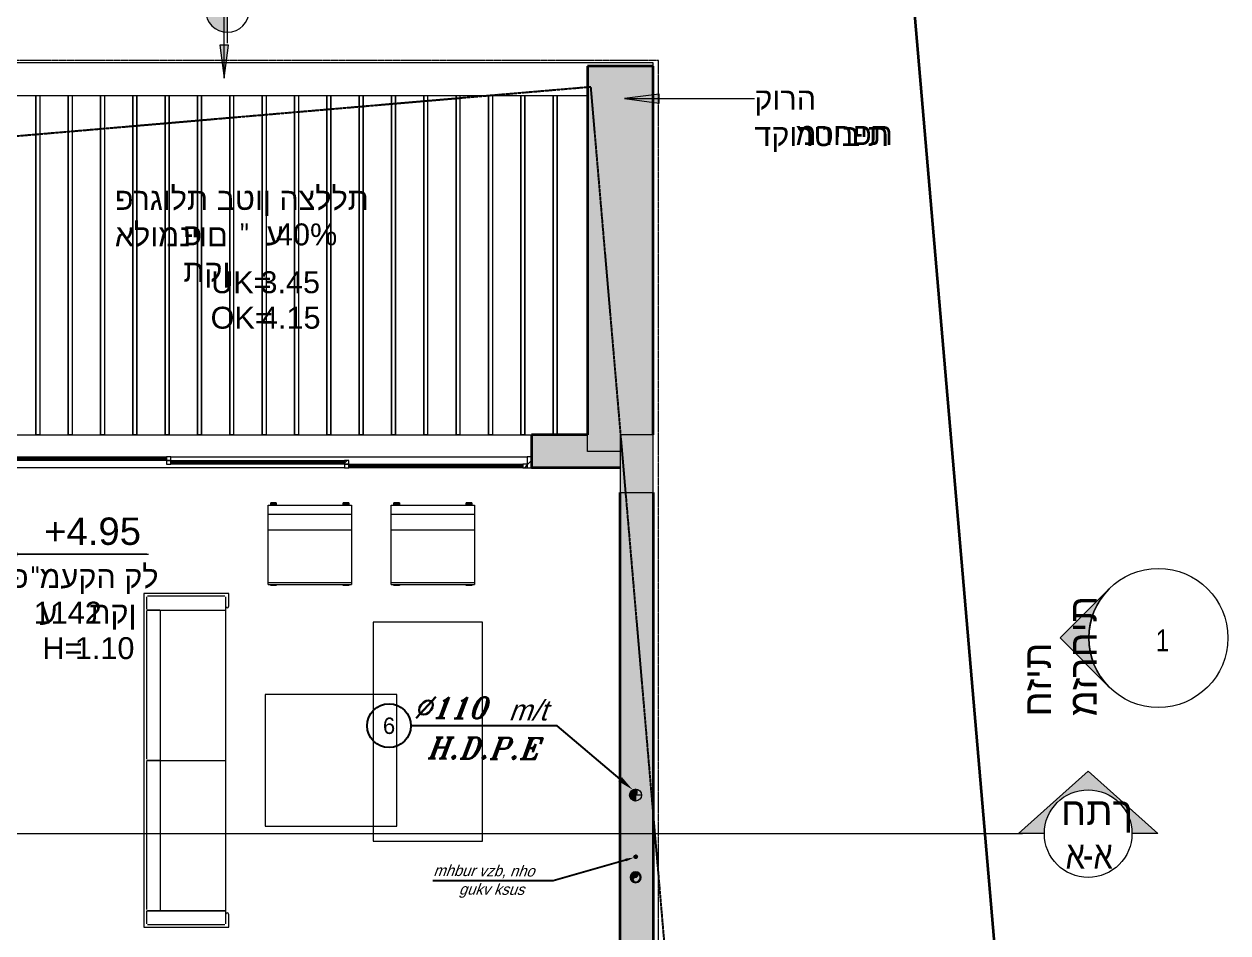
# Model space of a CAD drawing. Header units: centimetres. Extents: x 14435 to 32127, y -4289 to 2500.
# Drawn here: x 19324 to 20423, y -937 to -107 of the extents above; entities that cross this region are included whole.
import ezdxf
from ezdxf import colors
from ezdxf.entities.mleader import LeaderData, LeaderLine
from ezdxf.enums import TextEntityAlignment as Align
from ezdxf.math import Vec2, Vec3

# ---------------------------------------------------------------- set-up
doc = ezdxf.new("R2010")
doc.units = ezdxf.units.CM
doc.linetypes.add('Dash Tiny', pattern=[0.12, 0.06, -0.06])
doc.linetypes.add('Hidden', pattern=[0.714375, 0.47625, -0.238125])
for name, color, linetype in [('A', 251, 'Continuous'), ('hot water', 1, 'Continuous'), ('INS', 1, 'Continuous'), ('num of plumbing', 250, 'Continuous')]:
    doc.layers.add(name, color=color, linetype=linetype)
for name, color, linetype, lineweight in [('A-DETL', 7, 'Continuous', 5), ('A-FLOR', 7, 'Continuous', 13), ('A-GLAZ', 7, 'Continuous', 13), ('A-WALL', 7, 'Continuous', 13), ('A-WALL-PATT', 7, 'Continuous', 35), ('G-ANNO-DIMS', 7, 'Continuous', 5), ('G-ANNO-TEXT', 7, 'Continuous', 5), ('I-FURN', 7, 'Continuous', 5), ('I-WALL', 7, 'Continuous', 13), ('P-SANR-FIXT', 7, 'Continuous', 5), ('S-BEAM', 7, 'Continuous', 13)]:
    doc.layers.add(name, color=color, linetype=linetype, lineweight=lineweight)
doc.layers.add('G-ANNO-SYMB', color=240, linetype='Continuous', lineweight=5, true_color=0xff2227)
doc.styles.add('Arial_1', font='arial.ttf', dxfattribs={"height": 99.987594})
doc.styles.add('Arial_3', font='arial.ttf', dxfattribs={"height": 15})
doc.styles.add('MUR', font='MIRYL', dxfattribs={"oblique": 20})
doc.styles.add('RUM', font='ROMANT', dxfattribs={"oblique": 20})
pattern_1 = [(45, (-687.428, 1976.976), (-5.613014, 5.613014), [])]

# ---------------------------------------------------------------- blocks, each defined once
blk = doc.blocks.new('שולחן פרמטרי - שולחן אוכל-375375-קומה א - Dependent 1')
at = {"layer": 'I-FURN', "color": 253, "true_color": 0xaaaaaa}
for p, q in [((50.1, 95.1), (-49.9, 95.1)), ((-49.9, 95.1), (-49.9, -104.9)), ((50.1, -104.9), (50.1, 95.1)), ((-49.9, -104.9), (50.1, -104.9))]:
    blk.add_line(p, q, dxfattribs=at)
blk = doc.blocks.new('שולחן פרמטרי - שולחן מרובע-741339-קומה א - Dependent 1')
at = {"layer": 'I-FURN', "color": 253, "true_color": 0xaaaaaa}
for p, q in [((60.1, 55.1), (-59.9, 55.1)), ((-59.9, 55.1), (-59.9, -64.9)), ((60.1, -64.9), (60.1, 55.1)), ((-59.9, -64.9), (60.1, -64.9))]:
    blk.add_line(p, q, dxfattribs=at)
blk = doc.blocks.new('כסא ברצלונה - Barcelona_Chair_4171-158114-קומה א - Dependent 1')
at = {"layer": 'I-FURN', "color": 253, "true_color": 0xaaaaaa}
for p, q in [((-28.4, 30.5), (-28.4, 35.6)), ((-28.3, 35.6), (-27.3, 35.6)), ((-28.3, 30.5), (-28.3, 35.6)), ((-27.3, 38.1), (-25.6, 38.1)), ((-27.3, 38.1), (-27.3, -38.1)), ((-25.6, 38.1), (22.7, 38.1)), ((-25.6, 38.1), (-25.6, -38.1)), ((22.7, 38.1), (36.9, 38.1)), ((22.7, 38.1), (22.7, -38.1)), ((36.9, 38.1), (45.1, 38.1)), ((36.9, 38.1), (36.9, -38.1)), ((45.1, 38.1), (45.1, -38.1)), ((45.1, 35.6), (46, 35.6)), ((46, 35.6), (47.3, 35.6)), ((46, 30.5), (46, 35.6)), ((47.3, 30.5), (47.3, 35.6)), ((-27.3, 30.5), (-28.3, 30.5)), ((46, 30.5), (45.1, 30.5)), ((47.3, 30.5), (46, 30.5)), ((-28.4, -35.6), (-28.4, -30.5)), ((-28.3, -30.5), (-27.3, -30.5)), ((-28.3, -35.6), (-28.3, -30.5)), ((45.1, -30.5), (46, -30.5)), ((46, -30.5), (47.3, -30.5)), ((46, -35.6), (46, -30.5)), ((47.3, -35.6), (47.3, -30.5)), ((-27.3, -35.6), (-28.3, -35.6)), ((-25.6, -38.1), (-27.3, -38.1)), ((22.7, -38.1), (-25.6, -38.1)), ((36.9, -38.1), (22.7, -38.1)), ((45.1, -38.1), (36.9, -38.1)), ((46, -35.6), (45.1, -35.6)), ((47.3, -35.6), (46, -35.6))]:
    blk.add_line(p, q, dxfattribs=at)
blk = doc.blocks.new('ספה דו מושבית - Sofa-187138-קומה א - Dependent 1')
at = {"layer": 'I-FURN', "color": 253, "true_color": 0xaaaaaa}
for p, q in [((209.8, 85.4), (-95.2, 85.4)), ((-95.2, 85.4), (-95.2, 7.9)), ((-92.7, 82), (-92.7, 11.4)), ((-80.6, 82.9), (-92, 82.9)), ((-80, 82.9), (-80, 70.2)), ((-80, 82.9), (-80, 10.4)), ((-80, 82.3), (-80, 70.9)), ((-80, 11.4), (-80, 82)), ((56.4, 82.9), (-79, 82.9)), ((57.3, 82.9), (57.3, 10.4)), ((57.3, 82.3), (57.3, 70.9)), ((57.3, 70.9), (57.3, 82.3)), ((193.7, 82.9), (58.3, 82.9)), ((194.6, 82.9), (194.6, 70.2)), ((194.6, 82.9), (194.6, 10.4)), ((194.6, 70.9), (194.6, 82.3)), ((194.6, 82), (194.6, 11.4)), ((206.7, 82.9), (195.3, 82.9)), ((207.3, 11.4), (207.3, 82)), ((209.8, 7.9), (209.8, 85.4)), ((-80, 70.2), (194.6, 70.2)), ((-79, 70.2), (56.4, 70.2)), ((58.3, 70.2), (193.7, 70.2)), ((-95.2, 7.9), (-83.2, 7.9)), ((-92, 10.4), (-80.6, 10.4)), ((-83.2, 10.4), (197.9, 10.4)), ((195.3, 10.4), (206.7, 10.4)), ((197.9, 7.9), (209.8, 7.9))]:
    blk.add_line(p, q, dxfattribs=at)
for centre, start, end in [((-83.2, 9.2), 270, 90), ((197.9, 9.2), 90, 270)]:
    blk.add_arc(centre, 1.25, start, end, dxfattribs=at)
blk = doc.blocks.new('ויטרינה תלת כנפית _ תריס - חלל עולה קומה א-943972-קומה א - Dependent 1')
at = {"layer": 'A-GLAZ', "lineweight": 5, "true_color": 0x008040}
h = blk.add_hatch(dxfattribs=at)
h.set_pattern_fill('FP_7', color=116, style=0, pattern_type=2)
h.set_pattern_definition(pattern_1)
h.paths.add_polyline_path([(250, -15), (250, -5), (246, -5), (246, -15)], flags=0)
h.paths.add_polyline_path([(-250, -15), (-246, -15), (-246, -5), (-250, -5)], flags=0)
h = blk.add_hatch(dxfattribs=at)
h.set_pattern_fill('FP_7', color=116, style=0, pattern_type=2)
h.set_pattern_definition(pattern_1)
h.paths.add_polyline_path([(-79.3, -8.3), (-79.3, -5), (-83.3, -5), (-83.3, -8.3)], flags=0)
h.paths.add_polyline_path([(-246, -8.3), (-242, -8.3), (-242, -5), (-246, -5)], flags=0)
h = blk.add_hatch(dxfattribs=at)
h.set_pattern_fill('FP_7', color=116, style=0, pattern_type=2)
h.set_pattern_definition(pattern_1)
h.paths.add_polyline_path([(83.3, -11.7), (83.3, -8.3), (79.3, -8.3), (79.3, -11.7)], flags=0)
h.paths.add_polyline_path([(-83.3, -11.7), (-79.3, -11.7), (-79.3, -8.3), (-83.3, -8.3)], flags=0)
h = blk.add_hatch(dxfattribs=at)
h.set_pattern_fill('FP_7', color=116, style=0, pattern_type=2)
h.set_pattern_definition(pattern_1)
h.paths.add_polyline_path([(246, -15), (246, -11.7), (242, -11.7), (242, -15)], flags=0)
h.paths.add_polyline_path([(79.3, -15), (83.3, -15), (83.3, -11.7), (79.3, -11.7)], flags=0)
at = {"layer": 'A-GLAZ', "linetype": 'Dash Tiny', "lineweight": 5}
blk.add_line((-250, 15), (250, 15), dxfattribs=at)
at = {"layer": 'A-GLAZ'}
for p, q in [((-246, -5), (-250, -5)), ((-246, -15), (-246, -5)), ((-242, -5), (-246, -5)), ((-246, -5), (-246, -8.3)), ((-246, -8.3), (-242, -8.3)), ((-242, -8.3), (-242, -5)), ((-242, -5), (-83.3, -5)), ((-83.3, -6.4), (-242, -6.4)), ((-242, -6.4), (-242, -7)), ((-242, -7), (-83.3, -7)), ((-83.3, -8.3), (-242, -8.3)), ((-79.3, -5), (-83.3, -5)), ((-83.3, -5), (-83.3, -8.3)), ((-83.3, -7), (-83.3, -6.4)), ((-79.3, -8.3), (-83.3, -8.3)), ((-83.3, -8.3), (-83.3, -11.7)), ((-83.3, -8.3), (-79.3, -8.3)), ((-79.3, -5), (246, -5)), ((-79.3, -8.3), (-79.3, -5)), ((-79.3, -11.7), (-79.3, -8.3)), ((-79.3, -8.3), (79.3, -8.3)), ((79.3, -9.8), (-79.3, -9.8)), ((-79.3, -9.8), (-79.3, -10.4)), ((-79.3, -10.4), (79.3, -10.4)), ((83.3, -8.3), (79.3, -8.3)), ((79.3, -8.3), (79.3, -11.7)), ((79.3, -10.4), (79.3, -9.8)), ((83.3, -11.7), (83.3, -8.3)), ((250, -5), (246, -5)), ((246, -5), (246, -15)), ((-250, -15), (-246, -15)), ((79.3, -15), (-246, -15)), ((-83.3, -11.7), (-79.3, -11.7)), ((79.3, -11.7), (-79.3, -11.7)), ((79.3, -11.7), (83.3, -11.7)), ((83.3, -11.7), (79.3, -11.7)), ((79.3, -11.7), (79.3, -15)), ((79.3, -15), (83.3, -15)), ((83.3, -15), (83.3, -11.7)), ((83.3, -11.7), (242, -11.7)), ((242, -13.1), (83.3, -13.1)), ((83.3, -13.1), (83.3, -13.7)), ((83.3, -13.7), (242, -13.7)), ((242, -15), (83.3, -15)), ((246, -11.7), (242, -11.7)), ((242, -11.7), (242, -15)), ((242, -13.7), (242, -13.1)), ((242, -15), (246, -15)), ((246, -15), (246, -11.7)), ((246, -15), (250, -15))]:
    blk.add_line(p, q, dxfattribs=at)
blk = doc.blocks.new('RHS-Rectangular Hollow Section - 60x40RHS-V257-קומה א - Dependent 1')
at = {"layer": 'S-BEAM'}
for p, q in [((155, 2), (-155, 2)), ((-155, -1.5), (-155, 1.5)), ((-155, -2), (155, -2))]:
    blk.add_line(p, q, dxfattribs=at)
at = {"layer": 'S-BEAM', "linetype": 'Hidden', "lineweight": 5}
for p, q in [((155, 1.75), (-155, 1.75)), ((155, -1.75), (-155, -1.75))]:
    blk.add_line(p, q, dxfattribs=at)
blk = doc.blocks.new('RHS-Rectangular Hollow Section - 60x40RHS-957904-קומה א - Dependent 1')
at = {"layer": 'S-BEAM'}
for p, q in [((155, 2), (-155, 2)), ((-155, -2), (155, -2))]:
    blk.add_line(p, q, dxfattribs=at)
at = {"layer": 'S-BEAM', "linetype": 'Hidden', "lineweight": 5}
for p, q in [((155, 1.75), (-155, 1.75)), ((155, -1.75), (-155, -1.75))]:
    blk.add_line(p, q, dxfattribs=at)
blk = doc.blocks.new('צינור 4_ - צמ_ג-1027644-קומה א - Dependent 1')
at = {"layer": 'P-SANR-FIXT'}
blk.add_hatch(color=256, dxfattribs=at).paths.add_polyline_path([(-0.5, -4.2), (-1.1, -4), (-1.5, -3.6), (-1.8, -3.2), (-2.1, -2.7), (-2.1, -2.1), (-2.1, -1.6), (-1.8, -1.1), (-1.5, -0.6), (-1.1, -0.3), (-0.5, -0.1), (0.5, 0.1), (1.1, 0.3), (1.5, 0.6), (1.8, 1.1), (2.1, 1.6), (2.1, 2.1), (2.1, 2.7), (1.8, 3.2), (1.5, 3.6), (1.1, 4), (0.5, 4.2), (0, 4.2), (-1.1, 4.1), (-2.1, 3.7), (-3, 3), (-3.7, 2.1), (-4.1, 1.1), (-4.2, 0), (-4.1, -1.1), (-3.7, -2.1), (-3, -3), (-2.1, -3.7), (-1.1, -4.1)], flags=0)
for centre, radius, start, end in [((0, 0), 5, 360, 180), ((0, 0), 5, 180, 360), ((0, 0), 4.25, 90, 270), ((0, 0), 4.25, 0, 180), ((0, 0), 4.25, 180, 0), ((0, -2.1), 2.13, 90, 270), ((0, 2.1), 2.12, 270, 90)]:
    blk.add_arc(centre, radius, start, end, dxfattribs=at)
blk = doc.blocks.new('Section - ISH-SEC HEAD-234540-קומה א - Dependent 1')
at = {"layer": 'G-ANNO-SYMB'}
h = blk.add_hatch(color=7, dxfattribs=at)
edge = h.paths.add_edge_path(flags=0)
edge.add_line((0.035, 0), (-0.2, 0))
edge.add_arc((-0.6, 0), 0.4, 0, 180)
edge.add_line((-1, 0), (-1.235, 0))
edge.add_line((-1.235, 0), (-0.6, 0.571))
edge.add_line((-0.6, 0.571), (0.035, 0))
at = {"layer": 'G-ANNO-SYMB', "color": 7}
for p, q in [((-0.6, 0.571), (-1.235, 0)), ((0.035, 0), (-0.6, 0.571)), ((-1.235, 0), (-1, 0)), ((-0.2, 0), (0.035, 0))]:
    blk.add_line(p, q, dxfattribs=at)
for start, end in [(360, 180), (0, 180), (180, 0)]:
    blk.add_arc((-0.6, 0), 0.4, start, end, dxfattribs=at)
blk = doc.blocks.new('Spot Elevations - ISH PLAN-38599-קומה א - Dependent 1')
at = {"layer": 'G-ANNO-DIMS'}
h = blk.add_hatch(color=256, dxfattribs=at)
edge = h.paths.add_edge_path(flags=0)
edge.add_line((0, 0), (-0.2, 0))
edge.add_arc((0, 0), 0.2, 90, 180, ccw=False)
edge.add_line((0, 0.2), (0, 0))
h = blk.add_hatch(color=256, dxfattribs=at)
edge = h.paths.add_edge_path(flags=0)
edge.add_line((0, 0), (0.2, 0))
edge.add_arc((0, 0), 0.2, 270, 360, ccw=False)
edge.add_line((0, -0.2), (0, 0))
for p, q in [((0, -0.3), (0, 0.3)), ((1.388, 0), (-0.312, 0)), ((-0.297, 0), (1.403, 0))]:
    blk.add_line(p, q, dxfattribs=at)
blk.add_circle((0, 0), 0.2, dxfattribs=at)
blk = doc.blocks.new('Elevation - שם מבט-109781-קומה א - Dependent 1')
at = {"layer": 'G-ANNO-SYMB', "color": 7}
blk.add_circle((0, 0), 0.635, dxfattribs=at)
blk = doc.blocks.new('Elevation - שם מבט-109699-קומה א - Dependent 1')
at = {"layer": 'G-ANNO-SYMB'}
h = blk.add_hatch(color=7, dxfattribs=at)
edge = h.paths.add_edge_path(flags=0)
edge.add_line((0, 0.898), (0.449, 0.449))
edge.add_arc((0, 0), 0.635, 45, 135)
edge.add_line((-0.449, 0.449), (0, 0.898))
at = {"layer": 'G-ANNO-SYMB', "color": 7}
for p, q in [((0, 0.898), (-0.449, 0.449)), ((0, 0.898), (-0.449, 0.449)), ((0.449, 0.449), (0, 0.898)), ((0.449, 0.449), (0, 0.898))]:
    blk.add_line(p, q, dxfattribs=at)
blk.add_arc((0, 0), 0.635, 45, 135, dxfattribs=at)
blk = doc.blocks.new('alef')
at = {"layer": 'A-WALL-PATT', "lineweight": 13, "true_color": 0x636466}
blk.add_hatch(color=251, dxfattribs=at).paths.add_polyline_path([(52586.4, -11581.9), (52590.6, -11581.9), (52590.6, -11566.9), (52620.6, -11566.9), (52620.6, -11229.9), (52560.6, -11229.9), (52560.6, -11581.9)], flags=0)
h = blk.add_hatch(color=251, dxfattribs=at)
h.paths.add_polyline_path([(52274.8, -12543.2), (52290, -12543.2), (52290, -12521.9), (52249.5, -12521.9), (52249.5, -12543.2)], flags=0)
h.paths.add_polyline_path([(51301.4, -12470.9), (51323.4, -12470.9), (51323.4, -12430.9), (51301.4, -12430.9)], flags=0)
h.paths.add_polyline_path([(51079.4, -12470.9), (51101.4, -12470.9), (51101.4, -12430.9), (51079.4, -12430.9)], flags=0)
h.paths.add_polyline_path([(52590.6, -12392.9), (52620.4, -12392.9), (52620.4, -12352.9), (52590.6, -12352.9)], flags=0)
h.paths.add_polyline_path([(52274.8, -12392.9), (52307.9, -12392.9), (52307.9, -12370.9), (52267.9, -12370.9), (52267.9, -12392.9)], flags=0)
h.paths.add_polyline_path([(51323.4, -12355.9), (51323.4, -12315.9), (51301.4, -12315.9), (51301.4, -12355.9)], flags=0)
h.paths.add_polyline_path([(51101.4, -12039.8), (51101.4, -11999.8), (51079.4, -11999.8), (51079.4, -12039.8)], flags=0)
h.paths.add_polyline_path([(52620.6, -11619.3), (52620.6, -11566.9), (52590.6, -11566.9), (52590.6, -11619.3)], flags=0)
h.paths.add_polyline_path([(51079.4, -11607.1), (51101.4, -11607.1), (51101.4, -11567.1), (51079.4, -11567.1)], flags=0)
h.paths.add_polyline_path([(51897.8, -11596.9), (51985.7, -11596.9), (51985.7, -11566.9), (51897.8, -11566.9)], flags=0)
at = {"layer": 'A-WALL-PATT', "lineweight": 13, "true_color": 0xc7c8ca}
h = blk.add_hatch(color=9, dxfattribs=at)
h.paths.add_polyline_path([(52590.6, -11596.9), (52590.6, -11581.9), (52560.6, -11581.9), (52560.6, -11566.9), (52509.6, -11566.9), (52509.6, -11596.9), (52586.4, -11596.9)], flags=0)
h.paths.add_polyline_path([(52009.6, -11596.9), (52009.6, -11566.9), (51985.7, -11566.9), (51985.7, -11596.9)], flags=0)
h.paths.add_polyline_path([(51624.6, -11596.9), (51897.8, -11596.9), (51897.8, -11566.9), (51624.6, -11566.9), (51624.6, -11581.9)], flags=0)
h = blk.add_hatch(color=9, dxfattribs=at)
h.paths.add_polyline_path([(52620.4, -12370.9), (52620.6, -12370.9), (52620.6, -12330.9), (52590.6, -12330.9), (52590.6, -12352.9), (52620.4, -12352.9)], flags=0)
h.paths.add_polyline_path([(52590.6, -12205.9), (52620.6, -12205.9), (52620.6, -11619.3), (52590.6, -11619.3), (52590.6, -12198.5)], flags=0)
h.paths.add_polyline_path([(52604.6, -12070), (52603.1, -12069.7), (52602.1, -12069.3), (52600.9, -12068.3), (52600.3, -12067.5), (52599.7, -12066), (52599.6, -12064.7), (52599.8, -12063.7), (52600.5, -12062.2), (52601.1, -12061.4), (52602.5, -12060.5), (52603.5, -12060.1), (52604.6, -12060), (52606.1, -12060.2), (52607.2, -12060.7), (52608.1, -12061.4), (52609.1, -12062.8), (52609.5, -12063.9), (52609.6, -12065.3), (52609.4, -12066.3), (52608.7, -12067.8), (52607.9, -12068.7), (52606.7, -12069.5), (52605.7, -12069.8)], flags=0)
h.paths.add_polyline_path([(52604.6, -12069.2), (52605.9, -12069), (52606.9, -12068.5), (52607.6, -12068), (52608.3, -12067.1), (52608.7, -12066.1), (52608.9, -12065), (52608.6, -12063.7), (52608.3, -12062.8), (52607.6, -12062), (52606.4, -12061.2), (52605.7, -12060.9), (52605.3, -12060.9), (52605.9, -12061.2), (52606.1, -12061.3), (52606.5, -12062), (52606.7, -12062.3), (52606.7, -12062.8), (52606.7, -12063.4), (52606.4, -12063.9), (52606.1, -12064.4), (52605.7, -12064.7), (52605.2, -12064.9), (52604.1, -12065), (52603.5, -12065.3), (52603.1, -12065.6), (52602.7, -12066.1), (52602.5, -12066.5), (52602.5, -12067.1), (52602.7, -12068), (52602.8, -12068.2), (52603.3, -12068.8), (52603.9, -12069.1), (52604.1, -12069.2)], flags=0)
h.paths.add_polyline_path([(52604.6, -11975.9), (52603.3, -11975.7), (52602.1, -11975.2), (52600.9, -11974.2), (52600.3, -11973.4), (52599.7, -11972), (52599.6, -11970.9), (52599.8, -11969.6), (52600.5, -11968.1), (52601.1, -11967.3), (52602.5, -11966.4), (52603.5, -11966), (52604.6, -11965.9), (52606.1, -11966.2), (52607.2, -11966.6), (52608.1, -11967.4), (52609.1, -11968.8), (52609.5, -11969.8), (52609.6, -11970.9), (52609.3, -11972.4), (52608.7, -11973.7), (52607.9, -11974.6), (52606.7, -11975.4), (52605.7, -11975.7)], flags=0)
h.paths.add_polyline_path([(52604.6, -11975.1), (52605.9, -11974.9), (52606.9, -11974.4), (52607.6, -11973.9), (52608.3, -11973), (52608.7, -11972), (52608.9, -11970.9), (52608.6, -11969.6), (52608.3, -11968.8), (52607.6, -11967.9), (52606.4, -11967.1), (52605.7, -11966.8), (52605.3, -11966.8), (52605.9, -11967.1), (52606.1, -11967.3), (52606.5, -11967.9), (52606.7, -11968.2), (52606.7, -11968.8), (52606.7, -11969.3), (52606.4, -11969.8), (52606.1, -11970.3), (52605.7, -11970.6), (52605.2, -11970.8), (52604.1, -11971), (52603.5, -11971.2), (52603.1, -11971.5), (52602.7, -11972), (52602.5, -11972.5), (52602.5, -11973), (52602.7, -11973.9), (52602.8, -11974.1), (52603.3, -11974.7), (52603.9, -11975), (52604.1, -11975.1)], flags=0)
at = {"layer": 'G-ANNO-DIMS'}
blk.add_hatch(color=256, dxfattribs=at).paths.add_polyline_path([(52229, -11241), (52232.9, -11211), (52225, -11211)], flags=0)
at = {"layer": 'G-ANNO-TEXT'}
blk.add_hatch(color=256, dxfattribs=at).paths.add_polyline_path([(52594.3, -11259.7), (52626, -11263.9), (52626, -11255.5)], flags=0)
at = {"layer": 'A-DETL', "color": 176, "lineweight": 35, "true_color": 0x000080}
blk.add_line((52819.9, -10725.3), (53021.3, -13070.8), dxfattribs=at)
at = {"layer": 'A-DETL', "color": 7, "linetype": 'Dash Tiny'}
for p, q in [((52625.6, -11224.9), (51940.8, -11224.9)), ((52625.6, -12732.3), (52625.6, -11224.9))]:
    blk.add_line(p, q, dxfattribs=at)
at = {"layer": 'A-DETL', "color": 1, "linetype": 'Hidden', "lineweight": 25, "true_color": 0xff0000}
for p, q in [((52563.8, -11249.1), (51934.6, -11303.1)), ((52693.9, -12764.2), (52563.8, -11249.1))]:
    blk.add_line(p, q, dxfattribs=at)
at = {"layer": 'A-DETL', "color": 7}
for p, q in [((52620.6, -11566.9), (52590.6, -11566.9)), ((52590.6, -11566.9), (52590.6, -11619.3)), ((52620.6, -11619.3), (52620.6, -11566.9)), ((52590.6, -11619.3), (52620.6, -11619.3))]:
    blk.add_line(p, q, dxfattribs=at)
at = {"layer": 'A-FLOR'}
for p, q in [((52620.6, -11226.9), (51940.8, -11226.9)), ((52620.6, -11229.9), (52620.6, -11226.9)), ((51940.8, -11256.9), (52560.6, -11256.9))]:
    blk.add_line(p, q, dxfattribs=at)
at = {"layer": 'A-WALL', "lineweight": 35}
for p, q in [((52620.6, -11229.9), (52560.6, -11229.9)), ((52560.6, -11229.9), (52560.6, -11566.9)), ((52620.6, -11566.9), (52620.6, -11229.9))]:
    blk.add_line(p, q, dxfattribs=at)
at = {"layer": 'A-WALL'}
for p, q in [((52560.6, -11581.9), (52560.6, -11566.9)), ((52590.6, -11581.9), (52560.6, -11581.9))]:
    blk.add_line(p, q, dxfattribs=at)
at = {"layer": 'G-ANNO-DIMS'}
for p, q in [((52229, -11241), (52229, -11179)), ((52232.9, -11211), (52225, -11211)), ((52225, -11211), (52229, -11241)), ((52229, -11241), (52232.9, -11211))]:
    blk.add_line(p, q, dxfattribs=at)
at = {"layer": 'G-ANNO-SYMB', "color": 7}
blk.add_line((50666.7, -11931), (52957.7, -11931), dxfattribs=at)
at = {"layer": 'G-ANNO-TEXT'}
for p, q in [((52626, -11255.5), (52594.3, -11259.7)), ((52594.3, -11259.7), (52626, -11263.9)), ((52594.3, -11259.7), (52687, -11259.7)), ((52626, -11263.9), (52626, -11255.5)), ((52687, -11259.7), (52709.8, -11259.7)), ((52709.8, -11259.7), (52713, -11259.7))]:
    blk.add_line(p, q, dxfattribs=at)
at = {"layer": 'I-WALL'}
blk.add_line((52009.6, -11566.9), (52509.6, -11566.9), dxfattribs=at)
at = {"layer": 'I-WALL', "lineweight": 35}
for p, q in [((52560.6, -11566.9), (52509.6, -11566.9)), ((52509.6, -11566.9), (52509.6, -11596.9)), ((52590.6, -11596.9), (52509.6, -11596.9)), ((52590.6, -12205.9), (52590.6, -11619.3)), ((52620.6, -11619.3), (52620.6, -12205.9))]:
    blk.add_line(p, q, dxfattribs=at)
at = {"layer": 'A-GLAZ'}
blk.add_blockref('ויטרינה תלת כנפית _ תריס - חלל עולה קומה א-943972-קומה א - Dependent 1', (52259.6, -11581.9), dxfattribs=at)
at = {"layer": 'G-ANNO-DIMS', "extrusion": (0, 0, -1), "xscale": 99.99999999999991, "yscale": 99.99999999999991, "zscale": 99.99999999999991}
blk.add_blockref('Spot Elevations - ISH PLAN-38599-קומה א - Dependent 1', (-52232, -11179), dxfattribs=at)
at = {"layer": 'G-ANNO-DIMS', "xscale": 99.99999999999991, "yscale": 99.99999999999991, "zscale": 99.99999999999991}
blk.add_blockref('Spot Elevations - ISH PLAN-38599-קומה א - Dependent 1', (52019.5, -11675.9), dxfattribs=at)
at = {"layer": 'G-ANNO-SYMB', "color": 7, "xscale": 99.99999999999991, "yscale": 99.99999999999991, "zscale": 99.99999999999991}
blk.add_blockref('Elevation - שם מבט-109781-קומה א - Dependent 1', (53081.8, -11752.3), dxfattribs=at)
at = {"layer": 'G-ANNO-SYMB', "color": 7, "xscale": 99.99999999999991, "yscale": 99.99999999999991, "zscale": 99.99999999999991, "rotation": 89.99999999999962}
blk.add_blockref('Elevation - שם מבט-109699-קומה א - Dependent 1', (53081.8, -11752.3), dxfattribs=at)
at = {"layer": 'G-ANNO-SYMB', "color": 7, "extrusion": (0, 0, -1), "xscale": 99.99999999999991, "yscale": 99.99999999999991, "zscale": 99.99999999999991}
blk.add_blockref('Section - ISH-SEC HEAD-234540-קומה א - Dependent 1', (-52957.7, -11931), dxfattribs=at)
at = {"layer": 'I-FURN', "color": 253, "true_color": 0xaaaaaa}
for name, p, rotation in [('כסא ברצלונה - Barcelona_Chair_4171-158114-קומה א - Dependent 1', (52307.1, -11676.1), 90.00000000000058), ('כסא ברצלונה - Barcelona_Chair_4171-158114-קומה א - Dependent 1', (52419.5, -11676.1), 90.00000000000063), ('ספה דו מושבית - Sofa-187138-קומה א - Dependent 1', (52241, -11921.4), 90.00000000000011), ('שולחן פרמטרי - שולחן אוכל-375375-קומה א - Dependent 1', (52415, -11842.9), 180), ('שולחן פרמטרי - שולחן מרובע-741339-קומה א - Dependent 1', (52331.4, -11864), 270.0000000000002)]:
    blk.add_blockref(name, p, dxfattribs=dict(at, rotation=rotation))
at = {"layer": 'P-SANR-FIXT'}
blk.add_blockref('צינור 4_ - צמ_ג-1027644-קומה א - Dependent 1', (52604.6, -11970.9), dxfattribs=at)
at = {"layer": 'S-BEAM', "rotation": 89.99999999999991}
for name, p in [('RHS-Rectangular Hollow Section - 60x40RHS-V257-קומה א - Dependent 1', (52058.9, -11411.9)), ('RHS-Rectangular Hollow Section - 60x40RHS-V257-קומה א - Dependent 1', (52088.4, -11411.9)), ('RHS-Rectangular Hollow Section - 60x40RHS-V257-קומה א - Dependent 1', (52117.9, -11411.9)), ('RHS-Rectangular Hollow Section - 60x40RHS-V257-קומה א - Dependent 1', (52147.4, -11411.9)), ('RHS-Rectangular Hollow Section - 60x40RHS-V257-קומה א - Dependent 1', (52176.9, -11411.9)), ('RHS-Rectangular Hollow Section - 60x40RHS-V257-קומה א - Dependent 1', (52206.4, -11411.9)), ('RHS-Rectangular Hollow Section - 60x40RHS-V257-קומה א - Dependent 1', (52235.9, -11411.9)), ('RHS-Rectangular Hollow Section - 60x40RHS-V257-קומה א - Dependent 1', (52265.5, -11411.9)), ('RHS-Rectangular Hollow Section - 60x40RHS-V257-קומה א - Dependent 1', (52295, -11411.9)), ('RHS-Rectangular Hollow Section - 60x40RHS-V257-קומה א - Dependent 1', (52324.5, -11411.9)), ('RHS-Rectangular Hollow Section - 60x40RHS-V257-קומה א - Dependent 1', (52354, -11411.9)), ('RHS-Rectangular Hollow Section - 60x40RHS-V257-קומה א - Dependent 1', (52383.5, -11411.9)), ('RHS-Rectangular Hollow Section - 60x40RHS-V257-קומה א - Dependent 1', (52413, -11411.9)), ('RHS-Rectangular Hollow Section - 60x40RHS-V257-קומה א - Dependent 1', (52442.5, -11411.9)), ('RHS-Rectangular Hollow Section - 60x40RHS-V257-קומה א - Dependent 1', (52472.1, -11411.9)), ('RHS-Rectangular Hollow Section - 60x40RHS-V257-קומה א - Dependent 1', (52501.6, -11411.9)), ('RHS-Rectangular Hollow Section - 60x40RHS-957904-קומה א - Dependent 1', (52531.1, -11411.9))]:
    blk.add_blockref(name, p, dxfattribs=at)
at = {"layer": 'G-ANNO-DIMS', "insert": (52064.7, -11642.3), "char_height": 25, "width": 83.559, "attachment_point": 1, "line_spacing_factor": 0.941778, "style": 'Arial_1'}
blk.add_mtext('+4.95', dxfattribs=at)
at = {"layer": 'G-ANNO-SYMB', "color": 7, "insert": (52958.9, -11824), "char_height": 25, "width": 174.447, "attachment_point": 1, "rotation": 90, "style": 'Arial_1'}
blk.add_mtext('חזית מזרחית', dxfattribs=at)
at = {"layer": 'G-ANNO-SYMB', "color": 7, "attachment_point": 1}
for s, insert, char_height, width, style in [('\\fArial|b0|i0|c177|p34|;\\W.8;1', (53079.4, -11744.5), 20, 15.392, 'Arial_3'), ('חתך', (52992.9, -11898.2), 25, 59.646, 'Arial_1'), ('\\fArial|b0|i0|c177|p34|;\\W.8;א', (52997.2, -11937.9), 25, 19.24, 'Arial_1'), ('\\fArial|b0|i0|c177|p34|;\\W.8;א', (53022.6, -11937.9), 25, 19.24, 'Arial_1'), ('\\fArial|b0|i0|c177|p34|;\\W.8;-', (53013, -11937.9), 25, 11.544, 'Arial_1')]:
    blk.add_mtext(s, dxfattribs=dict(at, insert=insert, char_height=char_height, width=width, style=style))
at = {"layer": 'G-ANNO-TEXT', "char_height": 20, "attachment_point": 1, "style": 'Arial_3'}
for s, insert, width in [('קורה דקורטיבית', (52713, -11249.7), 171.882), ('\\fArial|b0|i0|c177|p34|;\\W.8; ', (52854.8, -11249.7), 4.489), ('מרחפת', (52750.6, -11282.1), 80.81), ('\\fArial|b0|i0|c177|p34|;\\W.8; ', (52817.3, -11282.1), 7.696), ('פרגולת בטון הצללת אלומניום', (52129.2, -11341.3), 308.489), ('\\fArial|b0|i0|c177|p34|;\\W.8; ', (52383.8, -11341.3), 4.489), ('\\fArial|b0|i0|c177|p34|;\\W.8;"', (52243.5, -11373.7), 9.62), ('40%', (52276.3, -11373.7), 55.156), ('\\fArial|b0|i0|c177|p34|;\\W.8; ', (52321.8, -11373.7), 7.696), ('פ תקן', (52191.7, -11373.7), 62.852), ('  ע', (52251.5, -11373.7), 30.143), ('UK=', (52217.1, -11417.4), 54.515), ('3.45', (52262.1, -11417.4), 53.873), ('OK=', (52216.6, -11449.8), 55.797), ('4.15', (52262.6, -11449.8), 53.873), ('פ ', (52033.4, -11686.8), 23.089), ('\\fArial|b0|i0|c177|p34|;\\W.8;"', (52052.5, -11686.8), 9.62), ('מעקה קל ע', (52060.4, -11686.8), 121.856), ('1142', (52055.1, -11719.2), 61.57), ('תקן ', (52105.9, -11719.2), 47.46), ('H=', (52063.1, -11751.6), 35.916), ('1.10', (52092.7, -11751.6), 53.873)]:
    blk.add_mtext(s, dxfattribs=dict(at, insert=insert, width=width))
blk = doc.blocks.new('_TagCircle - Metric')
at = {"color": 0, "linetype": 'ByBlock', "lineweight": -2, "transparency": 16777216}
blk.add_circle((0, 0), 4, dxfattribs=at)
at = {"color": 0, "transparency": 16777216}
blk.add_attdef('TAGNUMBER', text='', height=3, dxfattribs=at).set_placement((0, -1.5), align=Align.CENTER)

msp = doc.modelspace()

# ---------------------------------------------------------------- linework, layer by layer
at = {"layer": 'hot water', "color": 6, "lineweight": 15, "ltscale": 20}
msp.add_circle((19882.4, -810.9), 5.5, dxfattribs=at)
at = {"layer": 'hot water', "color": 5, "lineweight": 15, "ltscale": 20}
msp.add_circle((19882.4, -867.3), 1.6, dxfattribs=at)
at = {"layer": 'num of plumbing', "lineweight": 0}
for p, q in [((19876.9, -810.3), (19881.8, -805.4)), ((19876.9, -811.6), (19877.7, -810.9)), ((19887.9, -810.9), (19876.9, -810.9)), ((19876.9, -811.3), (19882, -816.4)), ((19877, -810), (19877.9, -810.9)), ((19877.2, -812.7), (19879, -810.9)), ((19877.3, -808.9), (19879.2, -810.9)), ((19877.3, -813.1), (19880.2, -815.9)), ((19877.5, -808.4), (19879.9, -806)), ((19877.6, -813.6), (19880.4, -810.9)), ((19877.7, -810.9), (19882.4, -806.2)), ((19877.7, -808), (19880.6, -810.9)), ((19877.9, -810.9), (19881.1, -814.1)), ((19878.2, -814.4), (19881.7, -810.9)), ((19878.3, -807.3), (19881.9, -810.9)), ((19878.9, -815.1), (19881.1, -812.8)), ((19879, -806.6), (19882.4, -810)), ((19879, -810.9), (19882.4, -807.5)), ((19879.2, -810.9), (19881.1, -812.8)), ((19879.8, -806.1), (19882.4, -808.7)), ((19880.4, -810.9), (19882.4, -808.9)), ((19880.6, -810.9), (19881.5, -811.9)), ((19880.7, -805.7), (19882.4, -807.3)), ((19881.7, -810.9), (19882.4, -810.2)), ((19881.8, -805.4), (19882.4, -806)), ((19881.9, -810.9), (19882.1, -811.1)), ((19882.4, -805.4), (19882.4, -816.4)), ((19882.4, -806.2), (19882.8, -805.8)), ((19882.4, -806), (19883.6, -807.2)), ((19882.4, -807.5), (19883.4, -806.6)), ((19882.4, -807.3), (19883.7, -808.7)), ((19882.4, -808.9), (19883.7, -807.6)), ((19882.4, -808.7), (19883.4, -809.7)), ((19882.4, -810.2), (19883.6, -809)), ((19882.4, -810), (19882.8, -810.5)), ((19879.7, -815.7), (19881.1, -814.2)), ((19880.6, -816.1), (19881.4, -815.2)), ((19881.7, -816.3), (19882, -816)), ((19880.8, -867.3), (19884, -867.3)), ((19882.4, -865.9), (19882, -866.2)), ((19882.4, -866.3), (19882, -866.7)), ((19882.4, -866.7), (19882, -866.3)), ((19882.4, -867.1), (19882, -866.8)), ((19882.4, -866.3), (19882.1, -866.1)), ((19882.4, -866.7), (19882.1, -867)), ((19882.4, -865.9), (19882.3, -865.8)), ((19882.4, -867.1), (19882.3, -867.2)), ((19882.6, -865.7), (19882.4, -865.9)), ((19882.4, -865.7), (19882.4, -868.9)), ((19882.9, -865.8), (19882.4, -866.3)), ((19883.2, -865.9), (19882.4, -866.7)), ((19883.8, -867.3), (19882.4, -865.9)), ((19883.4, -866.1), (19882.4, -867.1)), ((19883.4, -867.3), (19882.4, -866.3)), ((19883, -867.3), (19882.4, -866.7)), ((19882.6, -867.3), (19882.4, -867.1)), ((19883.6, -866.3), (19882.5, -867.3)), ((19882.5, -867.3), (19882.5, -867.4)), ((19884, -867.4), (19882.5, -868.9)), ((19884, -867.1), (19882.6, -865.7)), ((19882.9, -867.3), (19882.6, -867.6)), ((19883.6, -868.3), (19882.6, -867.3)), ((19883.7, -867.3), (19882.8, -868.2)), ((19883.3, -867.3), (19882.8, -867.9)), ((19883.4, -868.5), (19882.8, -867.9)), ((19883.8, -866.5), (19882.9, -867.3)), ((19883.8, -868.1), (19883, -867.3)), ((19883.9, -867.9), (19883, -868.8)), ((19883.8, -866.6), (19883.1, -865.9)), ((19883.9, -866.7), (19883.3, -867.3)), ((19883.9, -867.8), (19883.4, -867.3)), ((19884, -867.1), (19883.7, -867.3)), ((19884, -867.5), (19883.8, -867.3)), ((19882.6, -868.9), (19882.5, -868.8)), ((19882.9, -868.8), (19882.7, -868.6)), ((19883.2, -868.7), (19882.8, -868.3))]:
    msp.add_line(p, q, dxfattribs=at)
for centre, radius in [((19882.4, -810.9), 5.5), ((19882.4, -867.3), 1.6)]:
    msp.add_circle(centre, radius, dxfattribs=at)
for centre, radius, start, end in [((19884.5, -813.6), 3.48, 127.761, 232.239), ((19880.3, -808.1), 3.48, 307.761, 52.239), ((19883, -866.5), 1.01, 127.761, 232.239), ((19881.8, -868.1), 1.01, 307.761, 52.239)]:
    msp.add_arc(centre, radius, start, end, dxfattribs=at)

# ---------------------------------------------------------------- block references
msp.add_blockref('alef', (-32722.2, 11084.9))

# ---------------------------------------------------------------- texts
at = {"layer": 'A', "color": 1, "oblique": 20}
for s, height, style, p in [('%%C110', 19.44, 'RUM', (19712.5, -731.1, -2879.6)), ('m/t', 18.72, 'MUR', (19783.7, -733, 17184.2)), ('H.D.P.E', 19.44, 'RUM', (19742.2, -768.2, 6.4))]:
    msp.add_text(s, height=height, rotation=359.6133, dxfattribs=dict(at, style=style)).set_placement(p, align=Align.MIDDLE)
at = {"layer": 'INS', "style": 'MUR', "oblique": 20}
for s, p in [('mhbur vzb, nho ', (19745.6, -880.7, -12.8)), ('gukv ksus', (19750.7, -898.2, -12.8))]:
    msp.add_text(s, height=10, rotation=359.6133, dxfattribs=at).set_placement(p, align=Align.MIDDLE)

# ---------------------------------------------------------------- leaders
at = {"layer": 'num of plumbing', "lineweight": 13}
ml = msp.add_multileader_block('Standard', dxfattribs=at)
ml.set_content('_TagCircle - Metric', color=256, scale=5)
ml.set_attribute('TAGNUMBER', '6', width=0)
ml.set_leader_properties()
ml.build(insert=Vec2(0, 0))
ml.multileader.update_dxf_attribs({"text_right_attachment_type": 6, "dogleg_length": 0.36, "arrow_head_size": 15, "scale": 5})
ctx = ml.context
ctx.base_point, ctx.scale, ctx.char_height, ctx.arrow_head_size, ctx.landing_gap_size, ctx.plane_origin = Vec3(19637.3, -747.6), 5, 0.9, 15, 0.45, Vec3(19528.5, -713.3)
ctx.right_attachment = 6
notes = []
notes.append((ctx, [(0, (1, 1, 0), (19810.9, -747.6), (-1, 0), 133.5, [(0, [(19879.7, -806.1)], 0, [])])]))
ctx.block.insert = Vec3(19657.3, -747.6)
ml = msp.add_multileader_mtext('Standard', dxfattribs=at)
ml.set_content('')
ml.set_leader_properties()
ml.build(insert=Vec2(0, 0))
ml.multileader.update_dxf_attribs({"text_right_attachment_type": 6, "dogleg_length": 226.7, "arrow_head_size": 8})
ctx = ml.context
ctx.base_point, ctx.char_height, ctx.arrow_head_size, ctx.landing_gap_size, ctx.plane_origin = Vec3(19697.2, -889.3), 0.18, 8, 0.09, Vec3(19453.9, -762.2)
ctx.right_attachment = 6
notes.append((ctx, [(0, (1, 1, 0), (19807.2, -889.3), (-1, 0), 110, [(0, [(19880.9, -868)], 0, [])])]))
ctx.mtext, ml.multileader.dxf.content_type = None, 0
for ctx, leaders in notes:
    for number, flags, end, landing, length, lines in leaders:
        leader = LeaderData()
        leader.index, (leader.has_last_leader_line, leader.has_dogleg_vector, leader.attachment_direction) = number, flags
        leader.last_leader_point, leader.dogleg_vector, leader.dogleg_length = Vec3(end), Vec3(landing), length
        for number, points, colour, breaks in lines:
            line = LeaderLine()
            line.index, line.vertices, line.color, line.breaks = number, Vec3.list(points), colors.encode_raw_color(colour), breaks
            leader.lines.append(line)
        ctx.leaders.append(leader)

doc.saveas('drawing.dxf')
